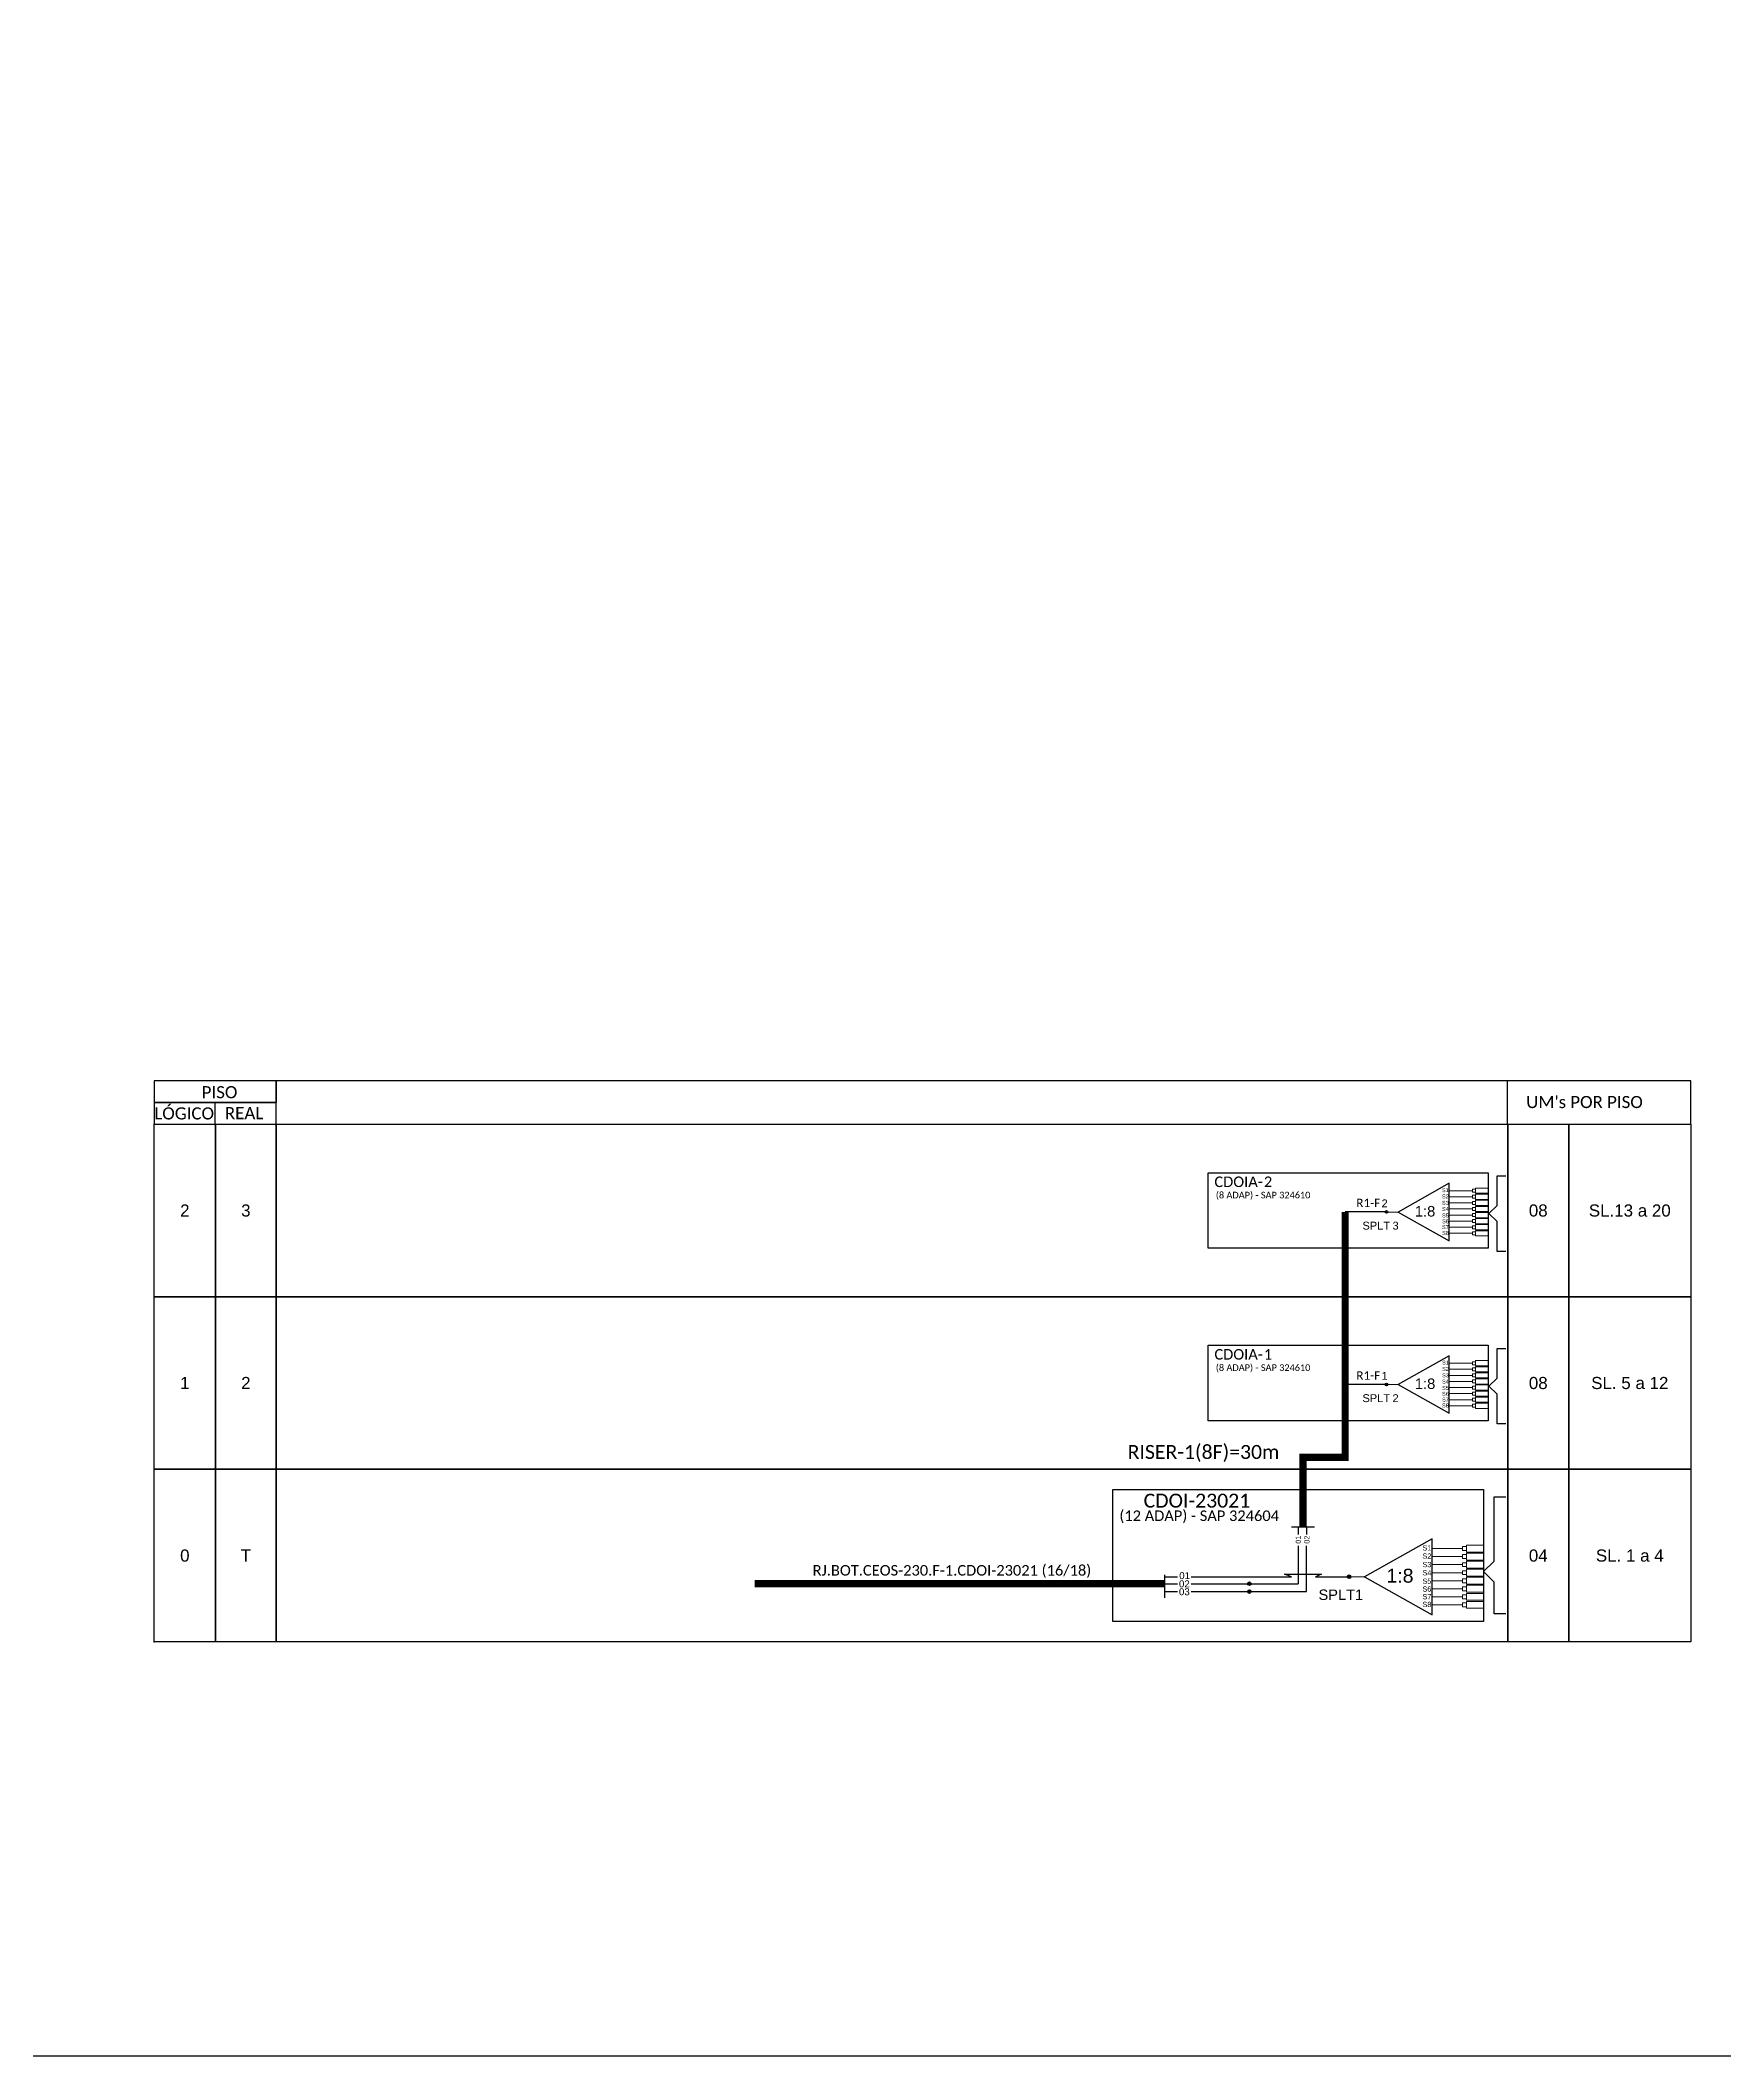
# Model space of a CAD drawing. Extents: x -89 to 749, y 705 to 1299.
# Drawn here: x 260.6 to 510.5, y 705 to 1004.4 of the extents above; entities that cross this region are included whole.
import ezdxf
from ezdxf.enums import TextEntityAlignment as Align

# ---------------------------------------------------------------- set-up
doc = ezdxf.new("R2010")
doc.units = 0
doc.styles.add('ARIAL', font='arial.ttf')
doc.styles.add('WMF-Calibri0', font='calibri.ttf')

# ---------------------------------------------------------------- blocks, each defined once
blk = doc.blocks.new('SPLT_1-8_SC-APC')
at = {"color": 1}
blk.add_lwpolyline([(-7.37, -2.1), (-17.04, -7.55), (-7.37, -13), (-7.37, -2.1)], dxfattribs=at)
at = {"color": 3, "lineweight": 0}
for points in [[(-2.99, -3.51), (-7.37, -3.51)], [(-2.41, -3.02), (-2.41, -4)], [(-2.41, -3.02), (0, -3.02)], [(-7.37, -4.66), (-2.99, -4.66)], [(-7.37, -5.82), (-2.99, -5.82)], [(-7.37, -6.97), (-2.99, -6.97)], [(-2.41, -4), (0, -4)], [(-2.41, -4.17), (-2.41, -5.16)], [(-2.41, -4.17), (0, -4.17)], [(-2.41, -5.16), (0, -5.16)], [(-2.41, -5.32), (-2.41, -6.31)], [(-2.41, -5.32), (0, -5.32)], [(-2.41, -6.31), (0, -6.31)], [(-2.41, -6.48), (-2.41, -7.46)], [(-2.41, -6.48), (0, -6.48)], [(-2.41, -7.46), (0, -7.46)], [(-2.41, -7.63), (-2.41, -8.62)], [(-2.41, -7.63), (0, -7.63)], [(-7.37, -8.12), (-2.99, -8.12)], [(-7.37, -9.28), (-2.99, -9.28)], [(-7.37, -10.43), (-2.99, -10.43)], [(-2.41, -8.62), (0, -8.62)], [(-2.41, -8.78), (-2.41, -9.77)], [(-2.41, -8.78), (0, -8.78)], [(-2.41, -9.77), (0, -9.77)], [(-2.41, -9.94), (-2.41, -10.92)], [(-2.41, -9.94), (0, -9.94)], [(-2.41, -10.92), (0, -10.92)], [(-2.41, -11.09), (-2.41, -12.08)], [(-2.41, -11.09), (0, -11.09)], [(-7.37, -11.58), (-2.99, -11.58)], [(-2.41, -12.08), (0, -12.08)]]:
    blk.add_lwpolyline(points, dxfattribs=at)
for points in [[(-2.99, -3.22), (-2.41, -3.22), (-2.41, -3.8), (-2.99, -3.8)], [(-2.99, -4.38), (-2.41, -4.38), (-2.41, -4.95), (-2.99, -4.95)], [(-2.99, -5.53), (-2.41, -5.53), (-2.41, -6.1), (-2.99, -6.1)], [(-2.99, -6.68), (-2.41, -6.68), (-2.41, -7.26), (-2.99, -7.26)], [(-2.99, -7.84), (-2.41, -7.84), (-2.41, -8.41), (-2.99, -8.41)], [(-2.99, -8.99), (-2.41, -8.99), (-2.41, -9.56), (-2.99, -9.56)], [(-2.99, -10.14), (-2.41, -10.14), (-2.41, -10.72), (-2.99, -10.72)], [(-2.99, -11.3), (-2.41, -11.3), (-2.41, -11.87), (-2.99, -11.87)]]:
    blk.add_lwpolyline(points, close=True, dxfattribs=at)
at = {"color": 1, "lineweight": 0}
blk.add_lwpolyline([(-17.04, -7.55), (-19.26, -7.55)], dxfattribs=at)
at = {"color": 1, "style": 'ARIAL'}
for s, height, p in [('S1', 0.75, (-8.74, -3.78)), ('1:8', 2, (-13.91, -8.4)), ('S2', 0.75, (-8.74, -4.97)), ('S3', 0.75, (-8.74, -6.18)), ('S4', 0.75, (-8.74, -7.36)), ('S5', 0.75, (-8.74, -8.57)), ('S6', 0.75, (-8.74, -9.69)), ('S7', 0.75, (-8.74, -10.78)), ('S8', 0.75, (-8.74, -11.9))]:
    blk.add_text(s, height=height, dxfattribs=at).set_placement(p)

msp = doc.modelspace()

# ---------------------------------------------------------------- hatches: boundary and pattern name
h = msp.add_hatch(color=3)
h.dxf.hatch_style = 1
edge = h.paths.add_edge_path()
edge.add_arc((460.45, 830.34), 0.201, 0, 360)
h = msp.add_hatch(color=3)
h.dxf.hatch_style = 1
edge = h.paths.add_edge_path()
edge.add_arc((460.45, 804.71), 0.201, 0, 360)
h = msp.add_hatch(color=3)
h.dxf.hatch_style = 1
edge = h.paths.add_edge_path()
edge.add_arc((440.08, 775.13), 0.265, 0, 360)
h = msp.add_hatch(color=3)
h.dxf.hatch_style = 1
edge = h.paths.add_edge_path()
edge.add_arc((454.89, 776.16), 0.265, 0, 360)
h = msp.add_hatch(color=3)
h.dxf.hatch_style = 1
edge = h.paths.add_edge_path()
edge.add_arc((440.08, 773.96), 0.265, 0, 360)

# ---------------------------------------------------------------- linework, layer by layer
at = {"color": 5}
for p, q in [((447.35, 783.58), (447.35, 782.44)), ((448.55, 783.58), (448.55, 782.44)), ((447.35, 780.76), (447.33, 775.13)), ((440.08, 775.13), (447.33, 775.13))]:
    msp.add_line(p, q, dxfattribs=at)
at = {"color": 3}
for p, q in [((427.49, 776.16), (429.43, 776.16)), ((431.42, 776.16), (446.34, 776.16)), ((449.89, 776.16), (454.89, 776.16))]:
    msp.add_line(p, q, dxfattribs=at)
for points in [[(-89.32, 705.02), (749.25, 705.02), (749.25, 1299.02), (-89.32, 1299.02), (-89.32, 705.02)], [(295.59, 843.38), (505.61, 843.38), (505.61, 849.81), (295.59, 849.81), (295.59, 849.81), (295.59, 846.59)], [(478.42, 843.38), (478.42, 849.81)], [(286.53, 843.38), (286.53, 846.59)]]:
    msp.add_lwpolyline(points)
for points in [[(277.47, 846.59), (295.59, 846.59), (295.59, 849.81), (277.47, 849.81)], [(277.47, 843.38), (295.59, 843.38), (295.59, 846.59), (277.47, 846.59)], [(277.5, 843.38), (286.56, 843.38), (286.56, 817.75), (277.5, 817.75)], [(286.56, 843.38), (295.61, 843.38), (295.61, 817.75), (286.56, 817.75)], [(295.61, 843.38), (478.44, 843.38), (478.44, 817.75), (295.61, 817.75)], [(478.44, 843.38), (487.5, 843.38), (487.5, 817.75), (478.44, 817.75)], [(487.5, 843.38), (505.61, 843.38), (505.61, 817.75), (487.5, 817.75)], [(277.5, 817.75), (286.56, 817.75), (286.56, 792.13), (277.5, 792.13)], [(286.56, 817.75), (295.61, 817.75), (295.61, 792.13), (286.56, 792.13)], [(295.61, 817.75), (478.44, 817.75), (478.44, 792.13), (295.61, 792.13)], [(478.44, 817.75), (487.5, 817.75), (487.5, 792.13), (478.44, 792.13)], [(487.5, 817.75), (505.61, 817.75), (505.61, 792.13), (487.5, 792.13)], [(277.5, 792.13), (286.56, 792.13), (286.56, 766.5), (277.5, 766.5)], [(286.56, 792.13), (295.61, 792.13), (295.61, 766.5), (286.56, 766.5)], [(295.61, 792.13), (478.44, 792.13), (478.44, 766.5), (295.61, 766.5)], [(478.44, 792.13), (487.5, 792.13), (487.5, 766.5), (478.44, 766.5)], [(487.5, 792.13), (505.61, 792.13), (505.61, 766.5), (487.5, 766.5)]]:
    msp.add_lwpolyline(points, close=True)
at = {"color": 1}
for points in [[(433.97, 836.17), (475.55, 836.17), (475.55, 824.96), (433.97, 824.96)], [(433.97, 810.54), (475.55, 810.54), (475.55, 799.34), (433.97, 799.34)], [(419.82, 789.13), (474.83, 789.13), (474.83, 769.49), (419.82, 769.49)]]:
    msp.add_lwpolyline(points, close=True, dxfattribs=at)
at = {"color": 3}
for points in [[(478.16, 824.49), (476.87, 824.49), (476.87, 828.92), (475.64, 830.1), (476.87, 831.28), (476.86, 835.7), (478.16, 835.7)], [(478.16, 798.86), (476.87, 798.86), (476.87, 803.3), (475.64, 804.48), (476.87, 805.66), (476.86, 810.07), (478.16, 810.07)], [(478.16, 770.67), (476.45, 770.67), (476.45, 775.37), (474.83, 776.93), (476.45, 778.49), (476.45, 788.02), (478.16, 788.02)], [(446.34, 776.16), (445.3, 776.54), (450.78, 776.54), (449.89, 776.16)]]:
    msp.add_lwpolyline(points, dxfattribs=at)
at = {"color": 5, "const_width": 1.06}
msp.add_lwpolyline([(454.3, 830.34), (454.3, 793.89), (448.04, 793.89), (448.04, 783.58)], dxfattribs=at)
at = {"color": 5}
for points in [[(460.45, 830.34), (454.3, 830.34)], [(460.45, 804.71), (454.3, 804.71)], [(446.32, 783.58), (449.76, 783.58)]]:
    msp.add_lwpolyline(points, dxfattribs=at)
at = {"color": 1}
for points in [[(467.2, 781.8), (457.19, 776.16), (467.2, 770.52), (467.2, 781.8)], [(427.49, 776.46), (427.49, 773.02)]]:
    msp.add_lwpolyline(points, dxfattribs=at)
at = {"color": 5, "ltscale": 0.5}
msp.add_lwpolyline([(440.08, 773.96), (448.55, 773.96), (448.55, 780.76)], dxfattribs=at)
at = {"color": 3, "lineweight": 0}
for points in [[(471.73, 780.34), (467.2, 780.34)], [(467.2, 779.15), (471.73, 779.15)], [(472.33, 780.85), (472.33, 779.83)], [(472.33, 780.85), (474.83, 780.85)], [(472.33, 779.83), (474.83, 779.83)], [(472.33, 779.66), (472.33, 778.64)], [(472.33, 779.66), (474.83, 779.66)], [(472.33, 778.64), (474.83, 778.64)], [(472.33, 778.47), (472.33, 777.44)], [(472.33, 778.47), (474.83, 778.47)], [(467.2, 777.96), (471.73, 777.96)], [(467.2, 776.76), (471.73, 776.76)], [(467.2, 775.57), (471.73, 775.57)], [(472.33, 777.44), (474.83, 777.44)], [(472.33, 777.27), (472.33, 776.25)], [(472.33, 777.27), (474.83, 777.27)], [(472.33, 776.25), (474.83, 776.25)], [(472.33, 776.08), (472.33, 775.06)], [(472.33, 776.08), (474.83, 776.08)], [(467.2, 774.37), (471.73, 774.37)], [(467.2, 773.18), (471.73, 773.18)], [(472.33, 775.06), (474.83, 775.06)], [(472.33, 774.89), (472.33, 773.86)], [(472.33, 774.89), (474.83, 774.89)], [(472.33, 773.86), (474.83, 773.86)], [(472.33, 773.69), (472.33, 772.67)], [(472.33, 773.69), (474.83, 773.69)], [(472.33, 772.67), (474.83, 772.67)], [(472.33, 772.5), (472.33, 771.48)], [(472.33, 772.5), (474.83, 772.5)], [(467.2, 771.99), (471.73, 771.99)], [(472.33, 771.48), (474.83, 771.48)]]:
    msp.add_lwpolyline(points, dxfattribs=at)
for points in [[(471.73, 780.64), (472.33, 780.64), (472.33, 780.05), (471.73, 780.05)], [(471.73, 779.45), (472.33, 779.45), (472.33, 778.85), (471.73, 778.85)], [(471.73, 778.25), (472.33, 778.25), (472.33, 777.66), (471.73, 777.66)], [(471.73, 777.06), (472.33, 777.06), (472.33, 776.47), (471.73, 776.47)], [(471.73, 775.86), (472.33, 775.86), (472.33, 775.27), (471.73, 775.27)], [(471.73, 774.67), (472.33, 774.67), (472.33, 774.08), (471.73, 774.08)], [(471.73, 773.48), (472.33, 773.48), (472.33, 772.88), (471.73, 772.88)], [(471.73, 772.28), (472.33, 772.28), (472.33, 771.69), (471.73, 771.69)]]:
    msp.add_lwpolyline(points, close=True, dxfattribs=at)
at = {"color": 1, "const_width": 1.06}
msp.add_lwpolyline([(366.65, 775.13), (427.49, 775.13)], dxfattribs=at)
at = {"color": 1, "lineweight": 0}
msp.add_lwpolyline([(457.19, 776.16), (454.89, 776.16)], dxfattribs=at)
at = {"color": 2}
for points in [[(427.49, 775.13), (429.43, 775.13)], [(431.43, 775.13), (440.08, 775.13)]]:
    msp.add_lwpolyline(points, dxfattribs=at)
at = {"color": 7}
for points in [[(427.49, 773.96), (429.43, 773.96)], [(431.43, 773.96), (440.08, 773.96)]]:
    msp.add_lwpolyline(points, dxfattribs=at)
at = {"color": 3}
for centre, radius in [((460.45, 830.34), 0.201), ((460.45, 804.71), 0.201), ((440.08, 775.13), 0.265), ((454.89, 776.16), 0.265), ((440.08, 773.96), 0.265)]:
    msp.add_circle(centre, radius, dxfattribs=at)
for p in [(277.5, 843.38), (277.5, 817.75), (277.5, 792.13), (457.19, 776.16), (277.5, 766.5)]:
    msp.add_point(p)

# ---------------------------------------------------------------- block references
at = {"color": 3, "xscale": 0.782608695652174, "yscale": 0.782608695652174, "zscale": 0.782608695652174}
for p in [(475.53, 836.24), (475.53, 810.62)]:
    msp.add_blockref('SPLT_1-8_SC-APC', p, dxfattribs=at)

# ---------------------------------------------------------------- texts
at = {"style": 'WMF-Calibri0'}
for s, p in [('     PISO', (281.36, 847.23)), ("UM's POR PISO", (481.18, 845.77)), ('  LÓGICO', (276.23, 844.08)), ('    REAL', (285.44, 844.12))]:
    msp.add_text(s, height=1.8, dxfattribs=at).set_placement(p)
at = {"color": 1}
for s, height, style, p in [('CDOIA-', 1.565, 'WMF-Calibri0', (434.89, 834.04)), ('2', 1.57, 'WMF-Calibri0', (442.23, 834.04)), ('CDOIA-', 1.565, 'WMF-Calibri0', (434.89, 808.41)), ('1', 1.57, 'WMF-Calibri0', (442.23, 808.41)), ('CDOI-23021', 2.071, 'WMF-Calibri0', (424.38, 786.43)), ('S1', 0.776, 'ARIAL', (465.78, 780.06)), ('S2', 0.776, 'ARIAL', (465.78, 778.84)), ('S3', 0.776, 'ARIAL', (465.78, 777.58)), ('RJ.BOT.CEOS-230.F-1.CDOI-23021 (16/18)', 1.5652, 'WMF-Calibri0', (375.24, 776.33)), ('1:8', 2.071, 'ARIAL', (460.43, 775.28)), ('S4', 0.776, 'ARIAL', (465.78, 776.36)), ('S5', 0.776, 'ARIAL', (465.78, 775.11)), ('S6', 0.776, 'ARIAL', (465.78, 773.95)), ('S7', 0.776, 'ARIAL', (465.78, 772.81)), ('S8', 0.776, 'ARIAL', (465.78, 771.66))]:
    msp.add_text(s, height=height, dxfattribs=dict(at, style=style)).set_placement(p)
at = {"color": 1, "style": 'WMF-Calibri0'}
for s, height, p in [('(8 ADAP) - SAP 324610', 0.9783, (442.12, 832.36)), ('(8 ADAP) - SAP 324610', 0.9783, (442.12, 806.73)), ('(12 ADAP) - SAP 324604', 1.5652, (432.63, 784.44))]:
    msp.add_text(s, height=height, dxfattribs=at).set_placement(p, align=Align.CENTER)
at = {"color": 5, "style": 'WMF-Calibri0'}
for s, height, p in [('R1-F', 1.252, (455.96, 831.06)), ('R1-F', 1.252, (455.96, 805.43)), ('RISER-1(8F)=30m', 2.0705, (422.01, 793.66))]:
    msp.add_text(s, height=height, dxfattribs=at).set_placement(p)
at = {"color": 5, "style": 'ARIAL'}
for s, p in [('2', (460.16, 831.03)), ('1', (460.16, 805.41))]:
    msp.add_text(s, height=1.17, dxfattribs=at).set_placement(p, align=Align.CENTER)
at = {"style": 'ARIAL'}
for s, height, p in [('2', 1.8, (282.03, 830.56)), ('3', 1.8, (291.09, 830.56)), ('08', 1.8, (482.97, 830.56)), ('SL.13 a 20', 1.8, (496.56, 830.56)), ('1', 1.8, (282.03, 804.94)), ('2', 1.8, (291.09, 804.94)), ('08', 1.8, (482.97, 804.94)), ('SL. 5 a 12', 1.8, (496.56, 804.94)), ('0', 1.8, (282.03, 779.31)), ('T', 1.8, (291.09, 779.31)), ('04', 1.8, (482.97, 779.31)), ('SL. 1 a 4', 1.8, (496.56, 779.31)), ('02', 1.035, (430.43, 775.1)), ('01', 1.035, (430.47, 776.32)), ('03', 1.035, (430.43, 773.93))]:
    msp.add_text(s, height=height, dxfattribs=at).set_placement(p, align=Align.MIDDLE_CENTER)
at = {"color": 7, "style": 'ARIAL'}
for s, height, p in [('SPLT', 1.174, (458.92, 827.72)), ('3', 1.17, (461.79, 827.72)), ('SPLT', 1.174, (458.92, 802.1)), ('2', 1.17, (461.79, 802.1))]:
    msp.add_text(s, height=height, dxfattribs=at).set_placement(p, align=Align.CENTER)
at = {"style": 'ARIAL'}
for s, p in [('01', (447.35, 781.67)), ('02', (448.62, 781.67))]:
    msp.add_text(s, height=0.776, rotation=90, dxfattribs=at).set_placement(p, align=Align.MIDDLE_CENTER)
msp.add_text('SPLT1', height=1.553, dxfattribs=at).set_placement((453.66, 772.71), align=Align.CENTER)

doc.saveas('drawing.dxf')
